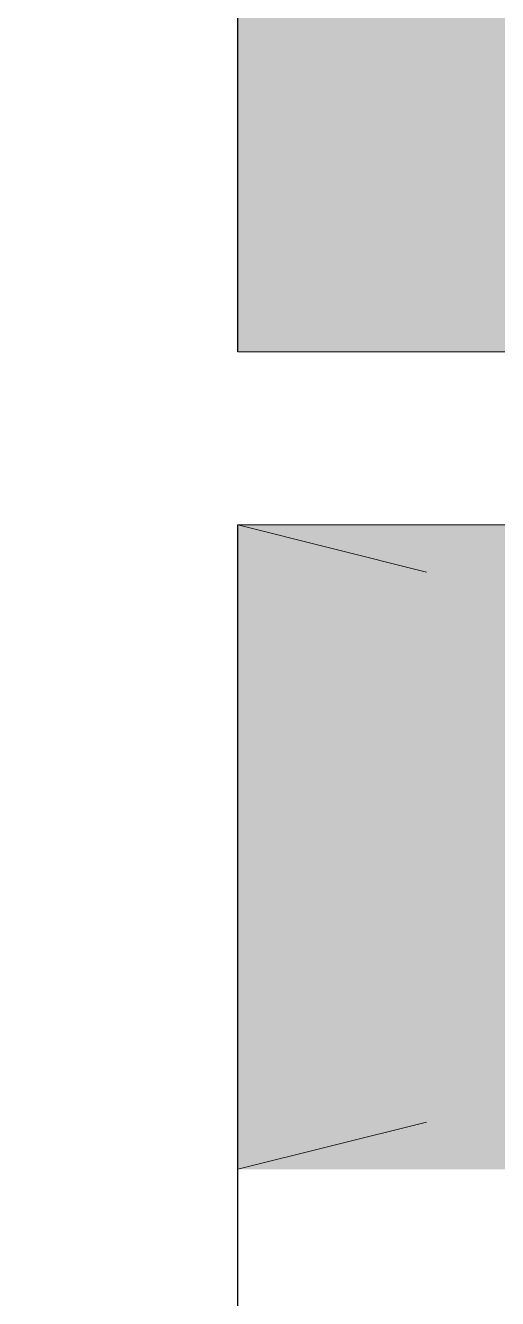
# Model space of a CAD drawing. Header units: millimetres. Extents: x 0 to 58.8, y 0 to 18.9.
# Drawn here: x 35.8 to 36.101, y 11.137 to 11.95 of the extents above; entities that cross this region are included whole.
import ezdxf

# ---------------------------------------------------------------- set-up
doc = ezdxf.new("R2010")
doc.units = ezdxf.units.MM
for name, color, linetype in [('PDF_014407$BL', 7, 'Continuous'), ('PDF_014407$WA', 7, 'Continuous'), ('PDF_014407$WA-EXT', 7, 'Continuous')]:
    doc.layers.add(name, color=color, linetype=linetype)
doc.layers.add('PDF_014407$HL-TMP', color=7, linetype='Continuous', true_color=0x800000)

msp = doc.modelspace()

# ---------------------------------------------------------------- linework, layer by layer
at = {"layer": 'PDF_014407$BL', "lineweight": 9}
for points in [[(35.93532, 11.63092), (36.05578, 11.6008)], [(36.05578, 11.24945), (35.93532, 11.21934)]]:
    msp.add_lwpolyline(points, dxfattribs=at)
at = {"layer": 'PDF_014407$HL-TMP', "transparency": 33554559}
for points in [[(43.33371, 17.0216), (35.93532, 17.0216), (43.33371, 11.74134)], [(35.93532, 17.0216), (43.33371, 11.74134), (35.93532, 11.74134)]]:
    msp.add_solid(points, dxfattribs=at)
at = {"layer": 'PDF_014407$HL-TMP', "color": 191, "true_color": 0xbb77ff, "transparency": 33554559}
for points in [[(37.80248, 11.63092), (35.93532, 11.63092), (37.80248, 11.21934)], [(35.93532, 11.63092), (37.80248, 11.21934), (35.93532, 11.21934)]]:
    msp.add_solid(points, dxfattribs=at)
at = {"layer": 'PDF_014407$WA', "lineweight": 20}
for points in [[(38.4048, 11.3398), (38.4048, 11.74134), (35.93532, 11.74134)], [(35.93532, 11.63092), (37.80248, 11.63092), (37.80248, 11.10891), (37.92295, 11.10891), (37.92295, 11.63092), (38.29437, 11.63092), (38.29437, 11.3398)]]:
    msp.add_lwpolyline(points, dxfattribs=at)
at = {"layer": 'PDF_014407$WA-EXT', "lineweight": 25}
for points in [[(35.93532, 11.74134), (35.93532, 17.0216), (14.92468, 17.0216), (14.92468, 12.72511), (15.1656, 12.72511)], [(29.55081, 12.18303), (30.11297, 12.18303), (30.11297, 12.0425), (30.37397, 12.0425), (30.37397, 12.42396), (30.16317, 12.42396), (30.16317, 14.37143), (28.31608, 14.37143), (28.31608, 16.79072), (35.67432, 16.79072), (35.67432, 9.46259), (30.37397, 9.46259), (30.37397, 10.40621), (30.11297, 10.40621), (30.11297, 9.20159), (35.93532, 9.20159), (35.93532, 11.63092)]]:
    msp.add_lwpolyline(points, dxfattribs=at)

doc.saveas('drawing.dxf')
